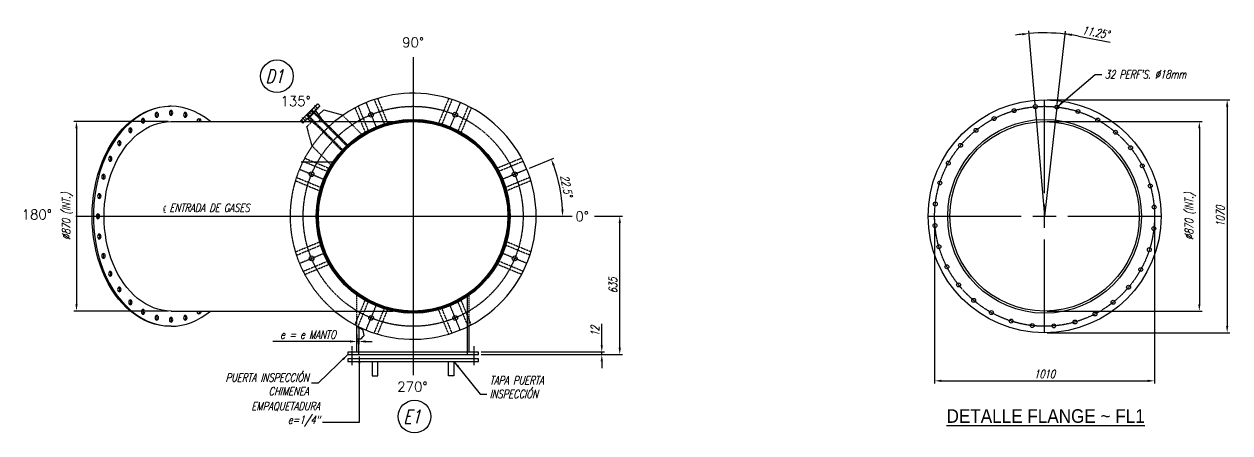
# Model space of a CAD drawing. Header units: inches. Extents: x -293597 to -232636, y -119329 to -80370.
# Drawn here: x -262074 to -256537, y -113339 to -111462 of the extents above; entities that cross this region are included whole.
import ezdxf
from ezdxf.enums import TextEntityAlignment as Align

# ---------------------------------------------------------------- set-up
doc = ezdxf.new("R2010")
doc.units = ezdxf.units.IN
doc.header["$MEASUREMENT"] = 0
doc.linetypes.add('CENTER', pattern=[2, 1.25, -0.25, 0.25, -0.25])
doc.linetypes.add('HIDDEN', pattern=[9.525, 6.35, -3.175])
for name, color, linetype in [('IA-ACHU', 1, 'Continuous'), ('IA-DIBUJO', 3, 'Continuous'), ('IA-DIM', 7, 'Continuous'), ('IA-EJES', 4, 'CENTER'), ('IA-SEGM', 1, 'HIDDEN'), ('IA-SIMBOLS', 2, 'Continuous'), ('IA-TEXT', 2, 'Continuous'), ('IA-TRAZ', 8, 'Continuous')]:
    doc.layers.add(name, color=color, linetype=linetype)
doc.styles.add('ING-AMB', font='romans.shx', dxfattribs={"width": 0.75, "oblique": 15})
doc.styles.add('SALVADOR', font='ROMANS.SHX', dxfattribs={"width": 0.75, "oblique": 15})
doc.styles.get("Standard").update_dxf_attribs({"font": 'arial.ttf'})
doc.dimstyles.new('75', dxfattribs={"dimscale": 75, "dimtxt": 3, "dimasz": 2.5, "dimexe": 1, "dimexo": 1, "dimgap": 1, "dimtad": 1, "dimdec": 0, "dimzin": 0, "dimdsep": 46, "dimtxsty": 'ING-AMB', "dimcen": 0.1, "dimclrd": 7, "dimclre": 7, "dimclrt": 2, "dimadec": 0, "dimazin": 0, "dimtfac": 1, "dimtdec": 0, "dimtmove": 0, "dimatfit": 0, "dimfxl": 1, "dimtolj": 1, "dimtzin": 0, "dimarcsym": 0})
doc.dimstyles.new('ING-AMB 12.5', dxfattribs={"dimscale": 12.5, "dimtxt": 3, "dimasz": 2.5, "dimexe": 1, "dimexo": 1, "dimgap": 1, "dimtad": 1, "dimdec": 0, "dimzin": 0, "dimdsep": 46, "dimtxsty": 'ING-AMB', "dimcen": 0.1, "dimclrd": 7, "dimclre": 7, "dimclrt": 2, "dimadec": 0, "dimazin": 0, "dimtfac": 1, "dimtdec": 0, "dimtmove": 0, "dimatfit": 0, "dimfxl": 1.25, "dimtolj": 1, "dimtzin": 0, "dimarcsym": 1})

# ---------------------------------------------------------------- blocks, each defined once
blk = doc.blocks.new('*D54')
at = {"layer": 'Defpoints', "color": 0, "ltscale": 0.5, "transparency": 16777216}
for p in [(-260545.7, -112874.8), (-260537.7, -112874.8), (-260545.7, -112918.8)]:
    blk.add_point(p, dxfattribs=at)
at = {"layer": 'IA-DIM', "color": 7, "lineweight": -2, "ltscale": 0.5, "transparency": 16777216}
for p, q in [((-260545.7, -112887.3), (-260545.7, -112931.3)), ((-260537.7, -112887.3), (-260537.7, -112931.3)), ((-260577, -112918.8), (-260932.7, -112918.8)), ((-260537.7, -112918.8), (-260545.7, -112918.8)), ((-260506.5, -112918.8), (-260475.2, -112918.8))]:
    blk.add_line(p, q, dxfattribs=at)
at = {"layer": 'IA-DIM', "color": 7, "ltscale": 0.5, "transparency": 16777216}
for points in [[(-260577, -112913.6), (-260577, -112924), (-260545.7, -112918.8)], [(-260506.5, -112913.6), (-260506.5, -112924), (-260537.7, -112918.8)]]:
    blk.add_solid(points, dxfattribs=at)
at = {"layer": 'IA-DIM', "color": 2, "ltscale": 0.5, "transparency": 16777216, "insert": (-260770.5, -112887.5), "char_height": 37.5, "attachment_point": 5, "style": 'ING-AMB'}
blk.add_mtext('\\A1;e = e MANTO', dxfattribs=at)
blk = doc.blocks.new('*D55')
at = {"color": 7, "lineweight": -2, "transparency": 16777216}
for p, q in [((-259455.2, -112344), (-259326.3, -112344)), ((-259338.8, -112947.9), (-259338.8, -112375.3)), ((-259975.2, -112979.1), (-259326.3, -112979.1))]:
    blk.add_line(p, q, dxfattribs=at)
at = {"color": 7, "transparency": 16777216}
for points in [[(-259344, -112375.3), (-259333.6, -112375.3), (-259338.8, -112344)], [(-259344, -112947.9), (-259333.6, -112947.9), (-259338.8, -112979.1)]]:
    blk.add_solid(points, dxfattribs=at)
at = {"layer": 'Defpoints', "color": 0, "transparency": 16777216}
for p in [(-259467.7, -112344), (-259338.8, -112344), (-259987.7, -112979.1)]:
    blk.add_point(p, dxfattribs=at)
at = {"color": 2, "transparency": 16777216, "insert": (-259370, -112661.6), "char_height": 37.5, "attachment_point": 5, "rotation": 90, "style": 'ING-AMB'}
blk.add_mtext('\\A1;635', dxfattribs=at)
blk = doc.blocks.new('*D56')
at = {"color": 7, "lineweight": -2, "transparency": 16777216}
for p, q in [((-259421.4, -112935.9), (-259421.4, -112838)), ((-259975.2, -112967.1), (-259408.9, -112967.1)), ((-259421.4, -112979.1), (-259421.4, -112967.1)), ((-259975.2, -112979.1), (-259408.9, -112979.1)), ((-259421.4, -113010.4), (-259421.4, -113041.6))]:
    blk.add_line(p, q, dxfattribs=at)
at = {"color": 7, "transparency": 16777216}
for points in [[(-259426.6, -112935.9), (-259416.2, -112935.9), (-259421.4, -112967.1)], [(-259426.6, -113010.4), (-259416.2, -113010.4), (-259421.4, -112979.1)]]:
    blk.add_solid(points, dxfattribs=at)
at = {"layer": 'Defpoints', "color": 0, "transparency": 16777216}
for p in [(-259987.7, -112967.1), (-259421.4, -112967.1), (-259987.7, -112979.1)]:
    blk.add_point(p, dxfattribs=at)
at = {"color": 2, "transparency": 16777216, "insert": (-259452.7, -112871.3), "char_height": 37.5, "attachment_point": 5, "rotation": 90, "style": 'ING-AMB'}
blk.add_mtext('\\A1;12', dxfattribs=at)
blk = doc.blocks.new('*D58')
at = {"color": 7, "lineweight": -2, "transparency": 16777216}
blk.add_line((-259754, -112123), (-259641.9, -112076.5), dxfattribs=at)
blk.add_arc((-260287.7, -112344), 686.5, 2.6084, 19.8916, dxfattribs=at)
at = {"color": 7, "transparency": 16777216}
for points in [[(-259647, -112112.3), (-259637.3, -112108.6), (-259653.5, -112081.3)], [(-259596.7, -112312.7), (-259607.1, -112312.9), (-259601.2, -112344)]]:
    blk.add_solid(points, dxfattribs=at)
at = {"layer": 'Defpoints', "color": 0, "transparency": 16777216}
for p in [(-259765.6, -112127.8), (-259876.7, -112173.8), (-259607.1, -112254.4), (-261837.5, -112344), (-259557.7, -112344)]:
    blk.add_point(p, dxfattribs=at)
at = {"color": 2, "transparency": 16777216, "insert": (-259583.7, -112204), "char_height": 37.5, "attachment_point": 5, "rotation": 281.25, "style": 'ING-AMB'}
blk.add_mtext('\\A1;22.5°', dxfattribs=at)
blk = doc.blocks.new('*D69')
at = {"color": 7, "lineweight": -2, "transparency": 16777216}
for p, q in [((-257892.7, -112356.5), (-257892.7, -113112.1)), ((-256882.7, -112356.5), (-256882.7, -113112.1)), ((-257861.5, -113099.6), (-256914, -113099.6))]:
    blk.add_line(p, q, dxfattribs=at)
at = {"color": 7, "transparency": 16777216}
for points in [[(-257861.5, -113094.4), (-257861.5, -113104.8), (-257892.7, -113099.6)], [(-256914, -113094.4), (-256914, -113104.8), (-256882.7, -113099.6)]]:
    blk.add_solid(points, dxfattribs=at)
at = {"layer": 'Defpoints', "color": 0, "transparency": 16777216}
for p in [(-257892.7, -112344), (-256882.7, -112344), (-256882.7, -113099.6)]:
    blk.add_point(p, dxfattribs=at)
at = {"color": 2, "transparency": 16777216, "insert": (-257387.7, -113068.3), "char_height": 37.5, "attachment_point": 5, "style": 'ING-AMB'}
blk.add_mtext('\\A1;1010', dxfattribs=at)
blk = doc.blocks.new('*D70')
at = {"color": 7, "lineweight": -2, "transparency": 16777216}
for p, q in [((-257375.2, -111809), (-256536.6, -111809)), ((-256549.1, -111840.3), (-256549.1, -112847.8)), ((-257375.2, -112879), (-256536.6, -112879))]:
    blk.add_line(p, q, dxfattribs=at)
at = {"color": 7, "transparency": 16777216}
for points in [[(-256554.3, -111840.3), (-256543.9, -111840.3), (-256549.1, -111809)], [(-256554.3, -112847.8), (-256543.9, -112847.8), (-256549.1, -112879)]]:
    blk.add_solid(points, dxfattribs=at)
at = {"layer": 'Defpoints', "color": 0, "transparency": 16777216}
for p in [(-257387.7, -111809), (-257387.7, -112879), (-256549.1, -112879)]:
    blk.add_point(p, dxfattribs=at)
at = {"color": 2, "transparency": 16777216, "insert": (-256580.4, -112344), "char_height": 37.5, "attachment_point": 5, "rotation": 90, "style": 'ING-AMB'}
blk.add_mtext('\\A1;1070', dxfattribs=at)
blk = doc.blocks.new('*U71')
blk.add_circle((0, 0), 9)
blk = doc.blocks.new('*U72')
at = {"layer": 'IA-DIBUJO', "color": 0, "linetype": 'ByBlock', "lineweight": -2, "transparency": 16777216}
for p, rotation in [((-254590.1, -114963.2), 22.49999999999999), ((-254495.4, -114934.4), 11.24999999999997), ((-254298.3, -114934.4), 348.7500000000001), ((-254203.6, -114963.2), 337.4999999999999), ((-254677.4, -115009.8), 33.74999999999998), ((-254116.3, -115009.8), 326.25), ((-254753.9, -115072.6), 45.00000000000001), ((-254039.7, -115072.6), 315), ((-254816.7, -115149.2), 56.24999999999999), ((-253976.9, -115149.2), 303.75), ((-254863.4, -115236.5), 67.5), ((-253930.3, -115236.5), 292.4999999999999), ((-254892.1, -115331.2), 78.74999999999999), ((-253901.5, -115331.2), 281.25), ((-254901.8, -115429.7), 90), ((-253891.8, -115429.7), 270), ((-254892.1, -115528.3), 101.25), ((-253901.5, -115528.3), 258.75), ((-254863.4, -115623), 112.5), ((-253930.3, -115623), 247.5), ((-254816.7, -115710.3), 123.75), ((-253976.9, -115710.3), 236.25), ((-254753.9, -115786.8), 135), ((-254039.7, -115786.8), 225), ((-254677.4, -115849.6), 146.25), ((-254116.3, -115849.6), 213.75), ((-254590.1, -115896.3), 157.5), ((-254203.6, -115896.3), 202.5), ((-254495.4, -115925), 168.75), ((-254396.8, -115934.7), 180), ((-254298.3, -115925), 191.2499999999999)]:
    blk.add_blockref('*U71', p, dxfattribs=dict(at, rotation=rotation))
blk.add_blockref('*U71', (-254396.8, -114924.7), dxfattribs=at)
blk = doc.blocks.new('*U73')
at = {"layer": 'IA-EJES', "color": 0, "ltscale": 1.5, "transparency": 16777216}
for p, q in [((0, 107), (0, 535.12)), ((-535.12, 0), (-107, 0)), ((107, 0), (535.12, 0)), ((0, -535.12), (0, -107))]:
    blk.add_line(p, q, dxfattribs=at)
at = {"layer": 'IA-EJES', "color": 0, "linetype": 'Continuous', "ltscale": 1.5, "transparency": 16777216}
for p, q in [((-53.5, 0), (53.5, 0)), ((0, -53.5), (0, 53.5))]:
    blk.add_line(p, q, dxfattribs=at)
blk = doc.blocks.new('*D74')
at = {"color": 7, "lineweight": -2, "transparency": 16777216}
for p, q in [((-257375.2, -111909), (-256664.4, -111909)), ((-256676.9, -111940.3), (-256676.9, -112747.8)), ((-257375.2, -112779), (-256664.4, -112779))]:
    blk.add_line(p, q, dxfattribs=at)
at = {"color": 7, "transparency": 16777216}
for points in [[(-256682.1, -111940.3), (-256671.7, -111940.3), (-256676.9, -111909)], [(-256682.1, -112747.8), (-256671.7, -112747.8), (-256676.9, -112779)]]:
    blk.add_solid(points, dxfattribs=at)
at = {"layer": 'Defpoints', "color": 0, "transparency": 16777216}
for p in [(-257387.7, -111909), (-257387.7, -112779), (-256676.9, -112779)]:
    blk.add_point(p, dxfattribs=at)
at = {"color": 2, "transparency": 16777216, "insert": (-256718, -112344), "char_height": 37.5, "attachment_point": 5, "rotation": 90, "style": 'ING-AMB'}
blk.add_mtext('\\A1;%%C870 (INT.)', dxfattribs=at)
blk = doc.blocks.new('*D75')
at = {"color": 7, "lineweight": -2, "transparency": 16777216}
for p, q in [((-257431.2, -111828.4), (-257459.5, -111492.3)), ((-257329.8, -111829.8), (-257292, -111494.6)), ((-257231.6, -111516.4), (-257086.6, -111543.7))]:
    blk.add_line(p, q, dxfattribs=at)
for start, end in [(96.9474, 99.0733), (83.5714, 94.8214), (79.3188, 83.5714), (79.3195, 81.4455)]:
    blk.add_arc((-257387.7, -112344), 842.3, start, end, dxfattribs=at)
at = {"color": 7, "transparency": 16777216}
for points in [[(-257490.1, -111502.8), (-257489, -111513.1), (-257458.5, -111504.7)], [(-257263.1, -111516.3), (-257261.7, -111506), (-257293.4, -111507.1)]]:
    blk.add_solid(points, dxfattribs=at)
at = {"layer": 'Defpoints', "color": 0, "transparency": 16777216}
for p in [(-257403.5, -111501.9), (-257430.2, -111840.8), (-257331.2, -111842.2), (-257387.7, -112344), (-257387.7, -112344)]:
    blk.add_point(p, dxfattribs=at)
at = {"color": 2, "transparency": 16777216, "insert": (-257153.3, -111499.3), "char_height": 37.5, "attachment_point": 5, "rotation": 349.3188, "style": 'ING-AMB'}
blk.add_mtext('\\A1;11.25°', dxfattribs=at)
blk = doc.blocks.new('EJE')
blk.add_circle((0, 6), 6)
at = {"style": 'SALVADOR', "oblique": 15, "width": 0.75}
blk.add_attdef('N', text='', height=5, dxfattribs=at).set_placement((0, 6), align=Align.MIDDLE)
blk = doc.blocks.new('*D77')
at = {"color": 7, "lineweight": -2, "transparency": 16777216}
for p, q in [((-261412.1, -111909), (-261846.4, -111909)), ((-261833.9, -111940.3), (-261833.9, -112747.8)), ((-261412.1, -112779), (-261846.4, -112779))]:
    blk.add_line(p, q, dxfattribs=at)
at = {"color": 7, "transparency": 16777216}
for points in [[(-261839.1, -111940.3), (-261828.7, -111940.3), (-261833.9, -111909)], [(-261839.1, -112747.8), (-261828.7, -112747.8), (-261833.9, -112779)]]:
    blk.add_solid(points, dxfattribs=at)
at = {"layer": 'Defpoints', "color": 0, "transparency": 16777216}
for p in [(-261399.6, -111909), (-261833.9, -112779), (-261399.6, -112779)]:
    blk.add_point(p, dxfattribs=at)
at = {"color": 2, "transparency": 16777216, "insert": (-261875, -112344), "char_height": 37.5, "width": 602.645, "attachment_point": 5, "rotation": 90, "style": 'ING-AMB'}
blk.add_mtext('\\A1;%%C870 (INT.)', dxfattribs=at)

msp = doc.modelspace()

# ---------------------------------------------------------------- hatches: boundary and pattern name
at = {"layer": 'IA-ACHU'}
h = msp.add_hatch(dxfattribs=at)
h.set_pattern_fill('ANSI31', color=256, scale=35)
h.set_pattern_definition([(45, (6e-11, -4156.8372), (-3.09359217, 3.09359217), [])])
h.paths.add_polyline_path([(-260287.71, -111899.02), (-260287.71, -111909.02, -0.4142136), (-259852.71, -112344.02, -0.4142136), (-260287.71, -112779.02), (-260287.71, -112789.02, 0.4142136), (-259842.71, -112344.02, 0.4142136)])
h.paths.add_polyline_path([(-260287.71, -111909.02), (-260287.71, -111899.02, 0.4142136), (-260732.71, -112344.02, 0.4142136), (-260287.71, -112789.02), (-260287.71, -112779.02, -0.4142136), (-260722.71, -112344.02, -0.4142136)])

# ---------------------------------------------------------------- linework, layer by layer
for p in [(-257430.15, -111840.81), (-257331.16, -111842.2)]:
    msp.add_line(p, (-257387.71, -112344.02))
at = {"layer": 'IA-DIBUJO'}
for p, q in [((-261399.58, -111839.02), (-261405.24, -111839.02)), ((-260804.48, -111905.73), (-260726, -111827.24)), ((-260794.23, -111915.99), (-260715.74, -111837.5)), ((-260734.07, -111861.82), (-260709.38, -111895.48)), ((-260715.74, -111837.5), (-260726, -111827.24)), ((-260721.64, -111878.75), (-260698.06, -111855.17)), ((-260698.06, -111855.17), (-260614.03, -111877.69)), ((-261399.58, -111909.02), (-260381.51, -111909.02)), ((-260794.23, -111915.99), (-260804.48, -111905.73)), ((-260769.91, -111897.66), (-260754.42, -111909.02)), ((-260746.22, -111909.02), (-260764.62, -111890.62)), ((-260741.11, -111867.11), (-260699.2, -111909.02)), ((-260722.92, -111909.02), (-260709.38, -111895.48)), ((-260695.84, -111909.02), (-260709.38, -111895.48)), ((-261399.58, -112779.02), (-260381.51, -112779.02)), ((-261399.58, -112849.02), (-261405.24, -112849.02)), ((-260545.71, -112967.15), (-260545.71, -112846.68)), ((-260029.71, -112967.15), (-260029.71, -112846.68))]:
    msp.add_line(p, q, dxfattribs=at)
at = {"layer": 'IA-DIBUJO', "color": 2}
msp.add_line((-260537.71, -112857.81), (-260537.71, -112906.75), dxfattribs=at)
for points in [[(-259987.71, -112979.15), (-259987.71, -112967.15), (-260587.71, -112967.15), (-260587.71, -112979.15)], [(-259987.71, -113010.35), (-259987.71, -112998.35), (-260587.71, -112998.35), (-260587.71, -113010.35)]]:
    msp.add_lwpolyline(points, close=True, dxfattribs=at)
for points in [[(-260475.21, -113010.35), (-260475.21, -113075.98), (-260450.21, -113075.98), (-260450.21, -113010.35)], [(-260100.21, -113010.35), (-260100.21, -113075.98), (-260125.21, -113075.98), (-260125.21, -113010.35)]]:
    msp.add_lwpolyline(points, dxfattribs=at)
at = {"layer": 'IA-DIBUJO'}
for centre, radius in [((-257387.71, -112344.02), 535), ((-260287.71, -112344.02), 445), ((-260287.71, -112344.02), 435), ((-260480.96, -111877.46), 11), ((-260094.45, -111877.46), 11), ((-257387.71, -112344.02), 445), ((-257387.71, -112344.02), 435), ((-260754.27, -112150.77), 11), ((-259821.15, -112150.77), 11), ((-260754.27, -112537.28), 11), ((-259821.15, -112537.28), 11), ((-260480.96, -112810.58), 11), ((-260094.45, -112810.58), 11)]:
    msp.add_circle(centre, radius, dxfattribs=at)
for centre, radius, start, end in [((-260287.71, -112344.02), 565, 230.34594, 129.65406), ((-260730.03, -111858.86), 5, 135, 216.25384), ((-260772.87, -111901.7), 5, 53.74616, 135)]:
    msp.add_arc(centre, radius, start, end, dxfattribs=at)
for centre, major_axis, start_param, end_param in [((-261399.58, -112344.02), (0, 505), -0.5328041, 3.1415927), ((-261405.24, -111869.02), (0, -11), 0.3721685, 2.7694241), ((-261533.77, -111905.18), (0, -11), 0.3721685, 2.7694241), ((-261470.76, -111878.15), (0, -11), 0.3721685, 2.7694241), ((-261339.71, -111878.15), (0, -11), 0.3721685, 2.7694241), ((-261276.7, -111905.18), (0, 11), -1.9276666, -0.3721685), ((-261591.84, -111949.07), (0, -11), 0.3721685, 2.7694241), ((-261642.74, -112008.15), (0, -11), 0.3721685, 2.7694241), ((-261684.51, -112080.13), (0, -11), 0.3721685, 2.7694241), ((-261715.54, -112162.25), (0, -11), 0.3721685, 2.7694241), ((-261734.66, -112251.35), (0, -11), 0.3721685, 2.7694241), ((-261741.11, -112344.02), (0, -11), 0.3721685, 2.7694241), ((-261734.66, -112436.69), (0, -11), 0.3721685, 2.7694241), ((-261715.54, -112525.8), (0, -11), 0.3721685, 2.7694241), ((-261684.51, -112607.92), (0, -11), 0.3721685, 2.7694241), ((-261642.74, -112679.9), (0, -11), 0.3721685, 2.7694241), ((-261591.84, -112738.97), (0, -11), 0.3721685, 2.7694241), ((-261533.77, -112782.86), (0, -11), 0.3721685, 2.7694241), ((-261470.76, -112809.89), (0, -11), 0.3721685, 2.7694241), ((-261399.58, -112344.02), (0, -505), 0, 0.5328041), ((-261339.71, -112809.89), (0, -11), 0.3721685, 2.7694241), ((-261276.7, -112782.86), (0, -11), 0.3721685, 1.9276666), ((-261405.24, -112819.02), (0, -11), 0.3721685, 2.7694241)]:
    msp.add_ellipse(centre, major_axis=major_axis, ratio=0.7071068, start_param=start_param, end_param=end_param, dxfattribs=at)
at = {"layer": 'IA-DIBUJO', "extrusion": (0, 0, -1)}
for centre, major_axis, start_param, end_param in [((-261405.24, -112344.02), (0, -505), 0, 3.1415927), ((-261399.58, -111869.02), (0, 11), -3.141592653589793, 3.141592653589793), ((-261399.58, -112344.02), (0, -435), 0, 3.1415927), ((-261528.11, -111905.18), (0, 11), -3.141592653589793, 3.141592653589793), ((-261465.1, -111878.15), (0, 11), -3.141592653589793, 3.141592653589793), ((-261334.05, -111878.15), (0, 11), -3.141592653589793, 3.141592653589793), ((-261271.04, -111905.18), (0, 11), -1.9276666, 1.9276666), ((-261586.18, -111949.07), (0, 11), -3.141592653589793, 3.141592653589793), ((-261637.08, -112008.15), (0, 11), -3.141592653589793, 3.141592653589793), ((-261678.85, -112080.13), (0, 11), -3.141592653589793, 3.141592653589793), ((-261709.89, -112162.25), (0, 11), -3.141592653589793, 3.141592653589793), ((-261729, -112251.35), (0, 11), -3.141592653589793, 3.141592653589793), ((-261735.45, -112344.02), (0, 11), -3.141592653589793, 3.141592653589793), ((-261729, -112436.69), (0, 11), -3.141592653589793, 3.141592653589793), ((-261709.89, -112525.8), (0, 11), -3.141592653589793, 3.141592653589793), ((-261678.85, -112607.92), (0, 11), -3.141592653589793, 3.141592653589793), ((-261637.08, -112679.9), (0, 11), -3.141592653589793, 3.141592653589793), ((-261586.18, -112738.97), (0, 11), -3.141592653589793, 3.141592653589793), ((-261528.11, -112782.86), (0, 11), -3.141592653589793, 3.141592653589793), ((-261465.1, -112809.89), (0, 11), -3.141592653589793, 3.141592653589793), ((-261334.05, -112809.89), (0, 11), -3.141592653589793, 3.141592653589793), ((-261271.04, -112782.86), (0, -11), 0, 1.9276666), ((-261271.04, -112782.86), (0, -11), -1.9276666, 0), ((-261399.58, -112819.02), (0, 11), -3.141592653589793, 3.141592653589793)]:
    msp.add_ellipse(centre, major_axis=major_axis, ratio=0.7071068, start_param=start_param, end_param=end_param, dxfattribs=at)
at = {"layer": 'IA-EJES', "ltscale": 1.5}
for p, q in [((-260287.71, -111614.02), (-260287.71, -113074.02)), ((-260503.97, -111821.91), (-260457.94, -111933.05)), ((-260071.44, -111821.91), (-260117.48, -111933.05)), ((-260809.82, -112127.75), (-260698.68, -112173.79)), ((-259765.59, -112127.75), (-259876.73, -112173.79)), ((-261837.51, -112344.02), (-259557.71, -112344.02)), ((-260809.82, -112560.29), (-260698.68, -112514.25)), ((-259765.59, -112560.29), (-259876.73, -112514.25)), ((-260503.97, -112866.14), (-260457.94, -112755)), ((-260071.44, -112866.14), (-260117.48, -112755))]:
    msp.add_line(p, q, dxfattribs=at)
at = {"layer": 'IA-EJES', "lineweight": 15, "ltscale": 0.25}
for p, q in [((-260740.7, -111834.88), (-260723.52, -111852.06)), ((-260796.85, -111891.03), (-260779.66, -111908.21)), ((-260752.87, -111878.86), (-260765.24, -111866.49))]:
    msp.add_line(p, q, dxfattribs=at)
at = {"layer": 'IA-EJES'}
for p, q in [((-260726.91, -111848.67), (-260737.17, -111838.42)), ((-260783.06, -111904.81), (-260793.31, -111894.56))]:
    msp.add_line(p, q, dxfattribs=at)
at = {"layer": 'IA-EJES', "ltscale": 5}
for p, q in [((-260567.71, -113026.94), (-260567.71, -112939.94)), ((-260007.71, -113026.94), (-260007.71, -112939.94))]:
    msp.add_line(p, q, dxfattribs=at)
at = {"layer": 'IA-EJES', "ltscale": 1.5}
for centre in [(-260287.71, -112344.02), (-257387.71, -112344.02)]:
    msp.add_circle(centre, 505, dxfattribs=at)
at = {"layer": 'IA-SEGM', "ltscale": 0.2}
for p, q in [((-260466.48, -111807.9), (-260420.44, -111919.04)), ((-260451.23, -111802.9), (-260405.08, -111914.31)), ((-260124.18, -111802.9), (-260170.33, -111914.31)), ((-260108.93, -111807.9), (-260154.97, -111919.04)), ((-260554.71, -111845.76), (-260508.56, -111957.17)), ((-260540.39, -111838.51), (-260494.35, -111949.65)), ((-260035.02, -111838.51), (-260081.06, -111949.65)), ((-260020.71, -111845.76), (-260066.86, -111957.17)), ((-260785.96, -112077.02), (-260674.55, -112123.17)), ((-259789.45, -112077.02), (-259900.86, -112123.17)), ((-260793.22, -112091.34), (-260682.07, -112137.37)), ((-259782.2, -112091.34), (-259893.34, -112137.37)), ((-260828.82, -112180.5), (-260717.41, -112226.65)), ((-260823.83, -112165.25), (-260712.69, -112211.28)), ((-259751.58, -112165.25), (-259862.72, -112211.28)), ((-259746.59, -112180.5), (-259858, -112226.65)), ((-260828.82, -112507.55), (-260717.41, -112461.4)), ((-259746.59, -112507.55), (-259858, -112461.4)), ((-260823.83, -112522.8), (-260712.69, -112476.76)), ((-259751.58, -112522.8), (-259862.72, -112476.76)), ((-260793.22, -112596.71), (-260682.07, -112550.67)), ((-260785.96, -112611.02), (-260674.55, -112564.87)), ((-259789.45, -112611.02), (-259900.86, -112564.87)), ((-259782.2, -112596.71), (-259893.34, -112550.67)), ((-260554.71, -112842.28), (-260508.56, -112730.87)), ((-260540.39, -112849.53), (-260494.35, -112738.39)), ((-260035.02, -112849.53), (-260081.06, -112738.39)), ((-260020.71, -112842.28), (-260066.86, -112730.87)), ((-260466.48, -112880.15), (-260420.44, -112769)), ((-260451.23, -112885.14), (-260405.08, -112773.73)), ((-260124.18, -112885.14), (-260170.33, -112773.73)), ((-260108.93, -112880.15), (-260154.97, -112769))]:
    msp.add_line(p, q, dxfattribs=at)
at = {"layer": 'IA-SEGM', "ltscale": 0.5}
for p, q in [((-260749.91, -111858.23), (-260773.5, -111881.82)), ((-260753.83, -111862.15), (-260744.99, -111870.99)), ((-260740.47, -111866.47), (-260752.85, -111854.1)), ((-260749.91, -111858.23), (-260741.07, -111867.07)), ((-260743.89, -111845.13), (-260733.77, -111855.25)), ((-260800.03, -111901.28), (-260789.92, -111911.39)), ((-260786.59, -111887.84), (-260776.48, -111897.95)), ((-260765.26, -111891.26), (-260777.63, -111878.88)), ((-260764.66, -111890.65), (-260773.5, -111881.82)), ((-260760.74, -111886.74), (-260769.58, -111877.9))]:
    msp.add_line(p, q, dxfattribs=at)
at = {"layer": 'IA-SEGM', "ltscale": 0.3}
for p, q in [((-260756.4, -111857.65), (-260593.41, -112020.64)), ((-260776.55, -111933.66), (-260752.97, -111910.08)), ((-260774.08, -111875.33), (-260611.08, -112038.32)), ((-260754.42, -111909.02), (-260736.25, -111922.35)), ((-260613.9, -112041.33), (-260746.22, -111909.02)), ((-260736.25, -111922.35), (-260731.65, -111917.75)), ((-260699.2, -111909.02), (-260590.61, -112017.6)), ((-260588.65, -112016.21), (-260695.84, -111909.02)), ((-260524.48, -111967.24), (-260614.03, -111877.69)), ((-260776.55, -111933.66), (-260753.52, -112019.63)), ((-260615.52, -112043.08), (-260736.25, -111922.35)), ((-260665.03, -112108.12), (-260753.52, -112019.63)), ((-260801.49, -112094.02), (-260655.84, -112094.02)), ((-260037.71, -112979.15), (-260037.71, -112712.16)), ((-260537.71, -112979.15), (-260537.71, -112906.75))]:
    msp.add_line(p, q, dxfattribs=at)
at = {"layer": 'IA-SEGM'}
for p, q in [((-260545.71, -112846.68), (-260545.71, -112706.6)), ((-260029.71, -112846.68), (-260029.71, -112706.6))]:
    msp.add_line(p, q, dxfattribs=at)
at = {"layer": 'IA-SEGM', "ltscale": 0.3}
for start, end in [(129.65406, 180), (180, 230.34594)]:
    msp.add_arc((-260287.71, -112344.02), 565, start, end, dxfattribs=at)
at = {"layer": 'IA-TRAZ'}
for p, q in [((-260803.39, -111904.64), (-260727.09, -111828.34)), ((-260716.98, -111838.45), (-260793.28, -111914.75)), ((-260735.47, -111861.47), (-260770.26, -111896.25)), ((-260735.47, -111861.47), (-260737.15, -111858.62)), ((-260793.28, -111914.75), (-260803.39, -111904.64)), ((-260770.26, -111896.25), (-260773.11, -111894.58)), ((-260764.62, -111890.62), (-260741.11, -111867.11))]:
    msp.add_line(p, q, dxfattribs=at)
at = {"layer": 'IA-TRAZ', "ltscale": 0.5}
msp.add_lwpolyline([(-260545.71, -112906.86), (-260525.66, -112906.58), (-260517.14, -112895.95), (-260512.99, -112890.76), (-260516.08, -112876.45), (-260518.54, -112865.02), (-260530.8, -112859.43), (-260545.71, -112855.93)], dxfattribs=at)

# ---------------------------------------------------------------- block references
at = {"layer": 'IA-DIBUJO', "rotation": 353.571428571428}
msp.add_blockref('*U72', (8333.57, -26123.5), dxfattribs=at)
at = {"layer": 'IA-EJES', "ltscale": 1.5}
msp.add_blockref('*U73', (-257387.71, -112344.02), dxfattribs=at)
at = {"layer": 'IA-SIMBOLS'}
ref = msp.add_blockref('EJE', (-260913.05, -111775.93), dxfattribs=dict(at, xscale=12.5, yscale=12.5, zscale=12.5))
ref.add_attrib('N', 'D1', dxfattribs={"layer": '0', "height": 62.5, "style": 'SALVADOR', "oblique": 15, "width": 0.75}).set_placement((-260925.05, -111700.93), align=Align.MIDDLE)
ref = msp.add_blockref('EJE', (-260281.28, -113338.5), dxfattribs=dict(at, xscale=12.5, yscale=12.5, zscale=12.5))
ref.add_attrib('N', 'E1', dxfattribs={"layer": '0', "height": 62.5, "style": 'SALVADOR', "oblique": 15, "width": 0.75}).set_placement((-260293.28, -113263.5), align=Align.MIDDLE)

# ---------------------------------------------------------------- texts
at = {"color": 6, "width": 0.9}
msp.add_text('%%UDETALLE FLANGE ~ FL1', height=62.5, dxfattribs=at).set_placement((-257382.76, -113261.11), align=Align.MIDDLE)
at = {"color": 2, "char_height": 37.5, "style": 'ING-AMB'}
for s, insert, attachment_point in [("\\A1;32 PERF'S. %%C18mm", (-257111.78, -111673.45), 1), ('\\A1;PUERTA INSPECCIÓN\\PCHIMENEA', (-260767.16, -113165.9), 9), ('\\A1;TAPA PUERTA\\PINSPECCIÓN', (-259936.4, -113178.84), 7), ('\\A1;EMPAQUETADURA\\Pe=1/4"', (-260716.08, -113309.77), 9)]:
    msp.add_mtext(s, dxfattribs=dict(at, insert=insert, attachment_point=attachment_point))
at = {"color": 2, "insert": (-261039.04, -112327.51), "char_height": 37.5, "width": 657.3267, "attachment_point": 9, "style": 'ING-AMB'}
msp.add_mtext('\\pi-112.5,l150,t150;℄^IENTRADA DE GASES', dxfattribs=at)
at = {"layer": 'IA-DIM', "color": 2, "style": 'ING-AMB'}
for s, p in [('180%%D', (-262085.97, -112358.39)), ('0%%D', (-259542.42, -112366.9))]:
    msp.add_text(s, height=45, dxfattribs=at).set_placement(p)
at = {"layer": 'IA-TEXT', "style": 'ING-AMB'}
for s, p in [('90%%D', (-260337.97, -111568.04)), ('135%%D', (-260896.96, -111837.76)), ('270%%D', (-260360.87, -113149.21))]:
    msp.add_text(s, height=45, dxfattribs=at).set_placement(p)

# ---------------------------------------------------------------- dimensions: what is measured, and where the dimension line sits
for base, line1, line2, override, picture, middle in [((-257403.46, -111501.91), ((-257331.16, -111842.2), (-257387.71, -112344.02)), ((-257430.15, -111840.81), (-257387.71, -112344.02)), {"dimscale": 12.5, "dimadec": 2}, '*D75', (-257153.31, -111499.32)), ((-259607.08, -112254.42), ((-261837.51, -112344.02), (-259557.71, -112344.02)), ((-259765.59, -112127.75), (-259876.73, -112173.79)), {"dimscale": 12.5, "dimadec": 1}, '*D58', (-259583.75, -112204))]:
    dim = msp.add_angular_dim_2l(base=base, line1=line1, line2=line2, dimstyle='75', override=override)
    dim.commit()
    dim.dimension.update_dxf_attribs({"geometry": picture, "text_midpoint": middle})
for base, p1, p2, picture, middle in [((-256549.1, -112879.02), (-257387.71, -111809.02), (-257387.71, -112879.02), '*D70', (-256580.35, -112344.02)), ((-259338.8, -112344.02), (-259987.71, -112979.15), (-259467.71, -112344.02), '*D55', (-259370.05, -112661.58)), ((-259421.44, -112967.15), (-259987.71, -112979.15), (-259987.71, -112967.15), '*D56', (-259452.69, -112871.34))]:
    dim = msp.add_linear_dim(base=base, p1=p1, p2=p2, angle=90, dimstyle='75', override={"dimscale": 12.5})
    dim.commit()
    dim.dimension.update_dxf_attribs({"geometry": picture, "text_midpoint": middle})
for base, p1, p2, picture, middle in [((-261833.9, -112779.02), (-261399.58, -111909.02), (-261399.58, -112779.02), '*D77', (-261874.97, -112344.02)), ((-256676.88, -112779.02), (-257387.71, -111909.02), (-257387.71, -112779.02), '*D74', (-256717.95, -112344.02))]:
    dim = msp.add_linear_dim(base=base, p1=p1, p2=p2, angle=90, text='%%C<> (INT.)', dimstyle='75', override={"dimscale": 12.5})
    dim.commit()
    dim.dimension.update_dxf_attribs({"geometry": picture, "text_midpoint": middle})
dim = msp.add_linear_dim(base=(-256882.71, -113099.56), p1=(-257892.71, -112344.02), p2=(-256882.71, -112344.02), dimstyle='75', override={"dimscale": 12.5})
dim.commit()
dim.dimension.update_dxf_attribs({"geometry": '*D69', "text_midpoint": (-257387.71, -113068.31)})
at = {"layer": 'IA-DIM', "ltscale": 0.5}
dim = msp.add_linear_dim(base=(-260545.71, -112918.77), p1=(-260537.71, -112874.76), p2=(-260545.71, -112874.76), angle=180, text='e = e MANTO', dimstyle='ING-AMB 12.5', override={"dimpost": '\\X'}, dxfattribs=at)
dim.commit()
dim.dimension.update_dxf_attribs({"geometry": '*D54', "text_midpoint": (-260770.47, -112887.52)})

# ---------------------------------------------------------------- leaders
at = {"annotation_type": 0, "has_hookline": 1}
for points, hookline_direction, text_width in [([(-257331.16, -111842.2), (-257155.53, -111692.2), (-257124.28, -111692.2)], 0, 422.16), ([(-260587.71, -112979.15), (-260723.41, -113110.78), (-260754.66, -113110.78)], 1, 429.24), ([(-260535.06, -112987.73), (-260535.06, -113291.02), (-260703.58, -113291.02)], 1, 342.86), ([(-260100.15, -113010.09), (-259980.15, -113160.09), (-259948.9, -113160.09)], 0, 270.54)]:
    msp.add_leader(points, dimstyle='75', override={"dimscale": 12.5, "dimgap": 1, "dimtad": 0}, dxfattribs=dict(at, hookline_direction=hookline_direction, text_width=text_width))

doc.saveas('drawing.dxf')
